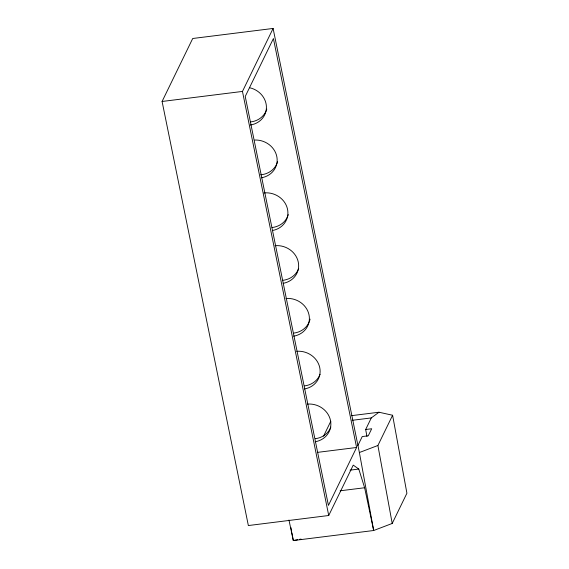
<?xml version="1.0" encoding="UTF-8"?>
<svg xmlns="http://www.w3.org/2000/svg" width="569" height="569" viewBox="0 0 569 569"><rect width="100%" height="100%" fill="white"/><g stroke="black" fill="none" stroke-linecap="round" stroke-linejoin="round"><path stroke-width="0.85" d="M351.713 415.633L378.982 412.226L392.603 415.256L406.913 493.231L392.212 523.459L373.684 530.507L364.629 487.747L358.79 469.062L353.242 465.122L328.733 515.5L248.354 525.543L162.087 101.467L192.72 38.493L273.099 28.45L359.373 452.526L373.684 530.507L293.305 540.55L288.96 520.023M328.733 515.5L242.465 91.424L273.099 28.45M323.548 436.16L330.831 421.202M356.599 447.483L328.427 505.4L245.232 96.467L273.412 38.55L356.599 447.483L317.289 452.398M357.723 445.826L362.233 436.558L368.264 435.804L371.692 428.749L365.668 429.503L366.941 436.437M365.668 429.503L371.301 417.916L378.982 412.226M392.212 523.459L377.901 445.484L392.603 415.256M359.373 452.526L377.901 445.484M297.587 539.725L293.305 540.55L291.869 532.726M299.308 539.398L301.022 539.063M162.087 101.467L242.465 91.424M352.147 420.313L371.301 417.916M350.049 470.158L358.79 469.062M340.162 490.798L364.629 487.747M290.908 527.506L291.548 530.984M249.649 87.747A20.64 18.827 18.9 0 1 266.42 107.015A20.64 18.827 18.9 0 1 250.268 125.031M254.763 140.031A20.64 18.827 18.9 0 1 276.904 157.051A20.64 18.827 18.9 0 1 261.299 177.791M263.924 192.948A20.64 18.827 18.9 0 1 287.43 208.795A20.64 18.827 18.9 0 1 272.729 230.466M274.998 245.708A20.64 18.827 18.9 0 1 298.241 261.904A20.64 18.827 18.9 0 1 283.134 283.326M285.972 298.49A20.64 18.827 18.9 0 1 309.031 314.927A20.64 18.827 18.9 0 1 293.64 336.172M296.712 351.293A20.64 18.827 18.9 0 1 319.771 367.73A20.64 18.827 18.9 0 1 304.379 388.968M307.452 404.09A20.64 18.827 18.9 0 1 330.511 420.527A20.64 18.827 18.9 0 1 315.119 441.772M330.831 427.091A20.64 18.827 18.9 0 1 315.347 438.692M320.091 374.288A20.64 18.827 18.9 0 1 304.607 385.896M298.689 268.483A20.64 18.827 18.9 0 1 282.487 280.361M288.305 214.598A20.64 18.827 18.9 0 1 272.074 227.529M277.608 161.639A20.64 18.827 18.9 0 1 260.63 174.797M266.79 109.099A20.64 18.827 18.9 0 1 250.481 121.944M309.351 321.492A20.64 18.827 18.9 0 1 293.867 333.093M310.062 319.131A20.64 18.827 18.9 0 1 309.621 320.724"/></g></svg>
